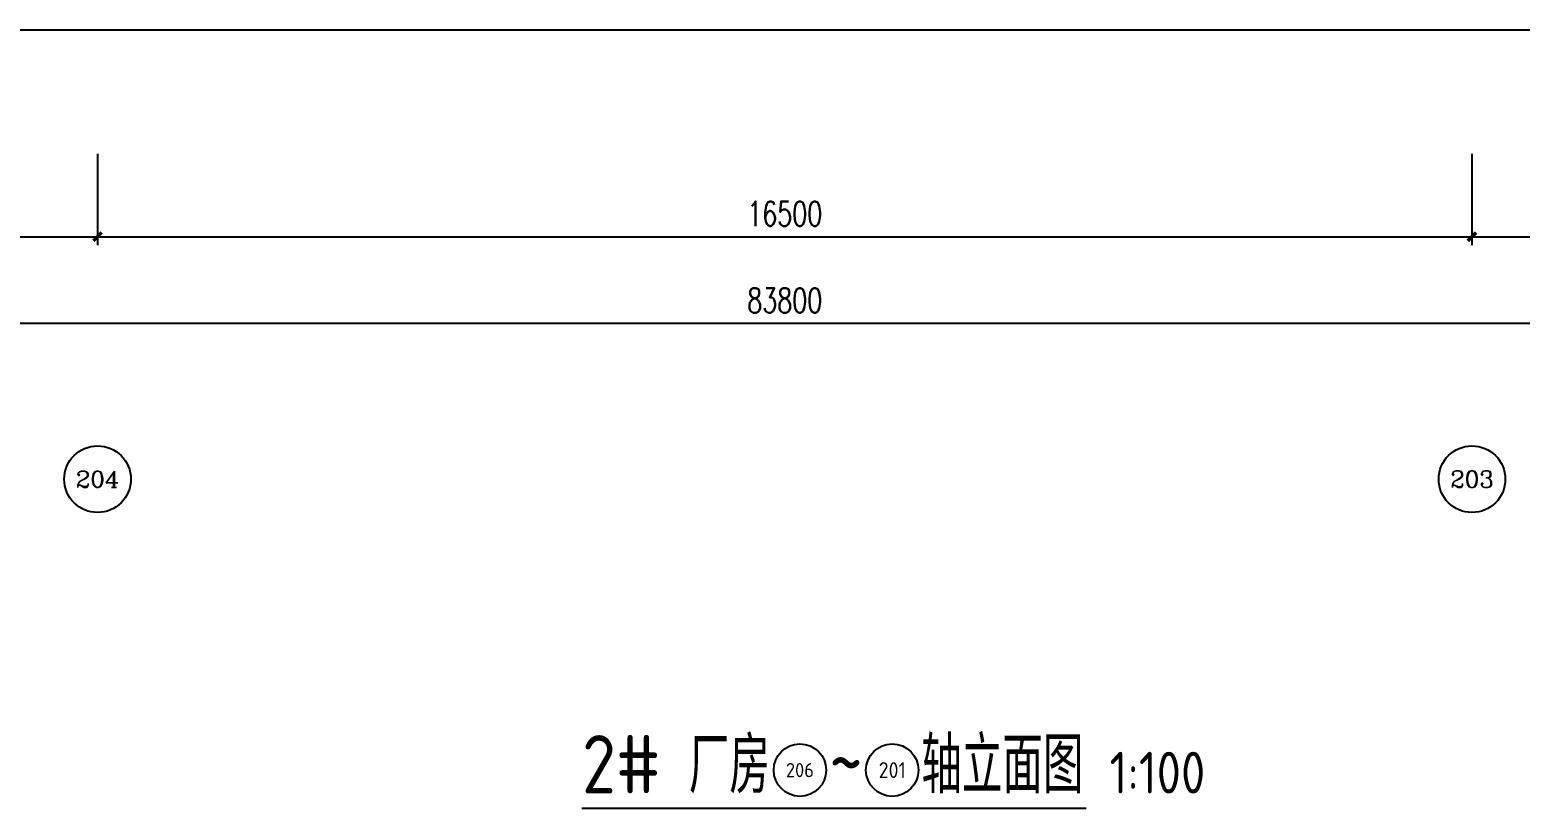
# Model space of a CAD drawing. Extents: x -2377130 to 293730, y -2 to 754590.
# Drawn here: x -1204209 to -1186316, y 507591 to 516937 of the extents above; entities that cross this region are included whole.
import ezdxf
from ezdxf.enums import TextEntityAlignment as Align

# ---------------------------------------------------------------- set-up
doc = ezdxf.new("R2010")
doc.units = 0
doc.header["$LTSCALE"] = 1000
doc.header["$MEASUREMENT"] = 0
for name, color, linetype in [('A-AXIS-D', 1, 'Continuous'), ('AS-WALL', 40, 'Continuous'), ('DIM_SYMB', 3, 'Continuous'), ('PUB_TEXT', 7, 'Continuous')]:
    doc.layers.add(name, color=color, linetype=linetype)
doc.styles.add('_TCH_AXIS', font='COMPLEX', dxfattribs={"bigfont": 'GBCBIG'})
doc.styles.add('A-DIM_T3', font='SIMPLEX', dxfattribs={"width": 0.705882, "bigfont": 'GBCBIG'})
doc.styles.get("Standard").update_dxf_attribs({"font": 'gbenor.shx', "bigfont": 'gbcbig.shx'})

# ---------------------------------------------------------------- blocks, each defined once
blk = doc.blocks.new('_ArchTick')
at = {"color": 0, "linetype": 'ByBlock', "const_width": 0.4}
blk.add_lwpolyline([(-0.5, -0.5), (0.5, 0.5)], dxfattribs=at)

msp = doc.modelspace()

# ---------------------------------------------------------------- linework, layer by layer
at = {"layer": 'A-AXIS-D', "color": 8}
for p, q in [((-1203395, 515450), (-1203395, 514353.4)), ((-1203395, 515450), (-1203395, 514353.4)), ((-1186895, 515450), (-1186895, 514353.4)), ((-1186895, 515450), (-1186895, 514353.4)), ((-1219895, 514453.4), (-1203395, 514453.4)), ((-1203395, 514453.4), (-1186895, 514453.4)), ((-1186895, 514453.4), (-1170395, 514453.4)), ((-1237045, 513413.4), (-1153245, 513413.4))]:
    msp.add_line(p, q, dxfattribs=at)
for centre in [(-1203395, 511541.7), (-1186895, 511541.7)]:
    msp.add_circle(centre, 400, dxfattribs=at)
at = {"layer": 'AS-WALL', "color": 8}
msp.add_line((-1244054.1, 516937.5), (-1146235.9, 516937.5), dxfattribs=at)
at = {"layer": 'DIM_SYMB', "color": 8}
msp.add_line((-1197579.8, 507591.3), (-1191525.8, 507591.3), dxfattribs=at)
at = {"layer": 'PUB_TEXT', "color": 8}
for centre in [(-1194963.5, 508048.6), (-1193855.1, 508048.6)]:
    msp.add_circle(centre, 315, dxfattribs=at)

# ---------------------------------------------------------------- block references
at = {"layer": 'A-AXIS-D', "color": 8, "xscale": 100, "yscale": 100, "zscale": 100}
for p in [(-1203395, 514453.4), (-1186895, 514453.4)]:
    msp.add_blockref('_ArchTick', p, dxfattribs=at)
at = {"layer": 'A-AXIS-D', "color": 8, "xscale": 100, "yscale": 100, "zscale": 100, "rotation": 180}
for p in [(-1203395, 514453.4), (-1186895, 514453.4)]:
    msp.add_blockref('_ArchTick', p, dxfattribs=at)

# ---------------------------------------------------------------- texts
at = {"layer": 'A-AXIS-D', "color": 7, "char_height": 297.5, "attachment_point": 5, "style": 'A-DIM_T3'}
for s, insert in [('\\A1;16500', (-1195145, 514728.4)), ('\\A1;83800', (-1195145, 513688.4))]:
    msp.add_mtext(s, dxfattribs=dict(at, insert=insert))
at = {"layer": 'PUB_TEXT', "color": 8, "style": '_TCH_AXIS'}
for s, height, p, p2 in [('204', 196.63, (-1203657.2, 511443.4), (-1203132.8, 511443.4)), ('203', 202.97, (-1187156, 511440.2), (-1186634, 511440.2))]:
    msp.add_text(s, height=height, dxfattribs=at).set_placement(p, p2, align=Align.FIT)
at = {"layer": 'PUB_TEXT', "color": 8}
for s, height, p in [('厂房', 675.18, (-1196296.4, 507768.6)), ('轴立面图', 675.18, (-1193505.1, 507768.6)), ('2#', 700, (-1197579.8, 507768.6)), ('~', 700, (-1194613.5, 507768.6)), ('1:100', 500, (-1191245.8, 507768.6))]:
    msp.add_text(s, height=height, dxfattribs=at).set_placement(p)
for s, height, width, p, p2 in [('206', 170.93, 1.183708, (-1195132, 507963.1), (-1194794.9, 507963.1)), ('201', 190.83, 1.172488, (-1194018.3, 507953.2), (-1193692, 507953.2))]:
    msp.add_text(s, height=height, dxfattribs=dict(at, width=width)).set_placement(p, p2, align=Align.FIT)

doc.saveas('drawing.dxf')
